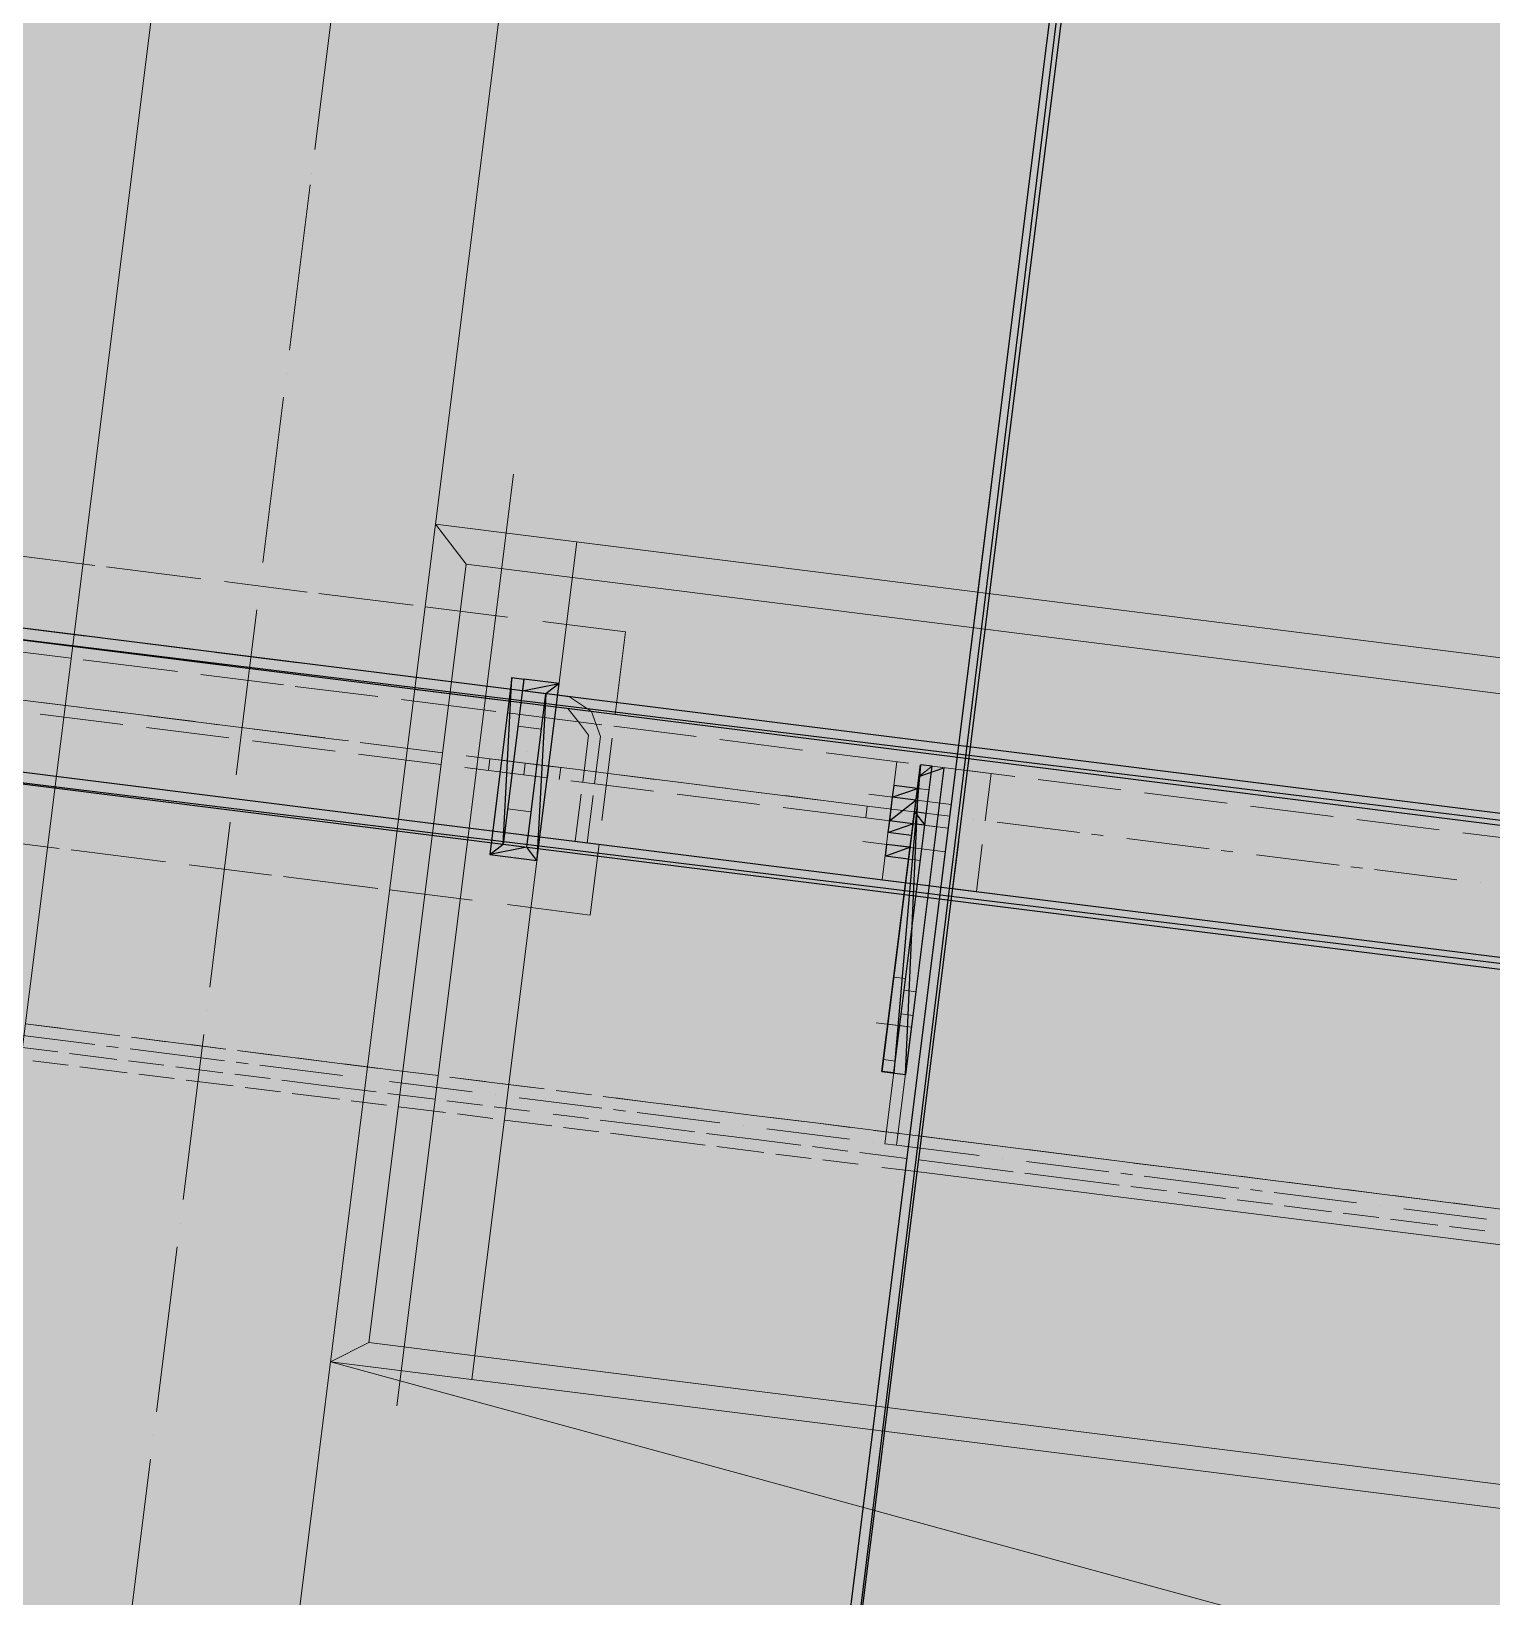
# Model space of a CAD drawing. Header units: metres. Extents: x -4 to 509425, y 7549 to 4732445.
# Drawn here: x 475987.128 to 475988.168, y 4719726.498 to 4719727.612 of the extents above; entities that cross this region are included whole.
import ezdxf

# ---------------------------------------------------------------- set-up
doc = ezdxf.new("R2010")
doc.units = ezdxf.units.M
doc.header["$LTSCALE"] = 0.01
doc.header["$MEASUREMENT"] = 0
doc.layers.get('0').update_dxf_attribs({"lineweight": 0})
doc.layers.add('_SUBESTACIÓN', color=1, linetype='Continuous')
doc.layers.add('SUBESTACION LA VID', color=253, linetype='Continuous')

# ---------------------------------------------------------------- blocks, each defined once
blk = doc.blocks.new('A$Cfff6051d')
at = {"layer": 'SUBESTACION LA VID', "transparency": 33554687}
h = blk.add_hatch(color=256, dxfattribs=at)
h.dxf.hatch_style = 2
edge = h.paths.add_edge_path()
edge.add_spline(control_points=[(475987.6243, 4719725.7932), (475987.6243, 4719725.7932), (475987.6327, 4719725.7921), (475987.6327, 4719725.7921), (475987.6327, 4719725.7921), (475988.1351, 4719729.8674), (475988.1351, 4719729.8674), (475988.1351, 4719729.8674), (475987.6243, 4719725.7932), (475987.6243, 4719725.7932)], knot_values=[0, 0, 0, 0, 1, 1, 1, 2, 2, 2, 3, 3, 3, 3], degree=3, periodic=0)
edge = h.paths.add_edge_path()
edge.add_spline(control_points=[(475987.6327, 4719725.7921), (475987.6327, 4719725.7921), (475988.1351, 4719729.8674), (475988.1351, 4719729.8674), (475988.1351, 4719729.8674), (475988.1435, 4719729.8663), (475988.1435, 4719729.8663), (475988.1435, 4719729.8663), (475987.6327, 4719725.7921), (475987.6327, 4719725.7921)], knot_values=[0, 0, 0, 0, 1, 1, 1, 2, 2, 2, 3, 3, 3, 3], degree=3, periodic=0)
h = blk.add_hatch(color=256, dxfattribs=at)
h.dxf.hatch_style = 2
edge = h.paths.add_edge_path()
edge.add_spline(control_points=[(475990.0127, 4719727.2173), (475990.0127, 4719727.2173), (475990.0054, 4719727.2268), (475990.0054, 4719727.2268), (475990.0054, 4719727.2268), (475987.1351, 4719726.0423), (475987.1351, 4719726.0423), (475987.1351, 4719726.0423), (475990.0127, 4719727.2173), (475990.0127, 4719727.2173)], knot_values=[0, 0, 0, 0, 1, 1, 1, 2, 2, 2, 3, 3, 3, 3], degree=3, periodic=0)
edge = h.paths.add_edge_path()
edge.add_spline(control_points=[(475990.0054, 4719727.2268), (475990.0054, 4719727.2268), (475987.1351, 4719726.0423), (475987.1351, 4719726.0423), (475987.1351, 4719726.0423), (475987.1361, 4719726.0507), (475987.1361, 4719726.0507), (475987.1361, 4719726.0507), (475990.0054, 4719727.2268), (475990.0054, 4719727.2268)], knot_values=[0, 0, 0, 0, 1, 1, 1, 2, 2, 2, 3, 3, 3, 3], degree=3, periodic=0)
h = blk.add_hatch(color=256, dxfattribs=at)
h.dxf.hatch_style = 2
edge = h.paths.add_edge_path()
edge.add_spline(control_points=[(475989.644, 4719726.8625), (475989.644, 4719726.8625), (475989.6451, 4719726.8709), (475989.6451, 4719726.8709), (475989.6451, 4719726.8709), (475986.9391, 4719727.2016), (475986.9391, 4719727.2016), (475986.9391, 4719727.2016), (475989.644, 4719726.8625), (475989.644, 4719726.8625)], knot_values=[0, 0, 0, 0, 1, 1, 1, 2, 2, 2, 3, 3, 3, 3], degree=3, periodic=0)
edge = h.paths.add_edge_path()
edge.add_spline(control_points=[(475989.6451, 4719726.8709), (475989.6451, 4719726.8709), (475986.9391, 4719727.2016), (475986.9391, 4719727.2016), (475986.9391, 4719727.2016), (475986.9402, 4719727.21), (475986.9402, 4719727.21), (475986.9402, 4719727.21), (475989.6451, 4719726.8709), (475989.6451, 4719726.8709)], knot_values=[0, 0, 0, 0, 1, 1, 1, 2, 2, 2, 3, 3, 3, 3], degree=3, periodic=0)
h = blk.add_hatch(color=256, dxfattribs=at)
h.dxf.hatch_style = 2
edge = h.paths.add_edge_path()
edge.add_spline(control_points=[(475990.0253, 4719727.1816), (475990.0253, 4719727.1816), (475990.018, 4719727.1911), (475990.018, 4719727.1911), (475990.018, 4719727.1911), (475987.156, 4719726.0055), (475987.156, 4719726.0055), (475987.156, 4719726.0055), (475990.0253, 4719727.1816), (475990.0253, 4719727.1816)], knot_values=[0, 0, 0, 0, 1, 1, 1, 2, 2, 2, 3, 3, 3, 3], degree=3, periodic=0)
edge = h.paths.add_edge_path()
edge.add_spline(control_points=[(475990.018, 4719727.1911), (475990.018, 4719727.1911), (475987.156, 4719726.0055), (475987.156, 4719726.0055), (475987.156, 4719726.0055), (475987.1498, 4719726.0233), (475987.1498, 4719726.0233), (475987.1498, 4719726.0233), (475990.018, 4719727.1911), (475990.018, 4719727.1911)], knot_values=[0, 0, 0, 0, 1, 1, 1, 2, 2, 2, 3, 3, 3, 3], degree=3, periodic=0)
h = blk.add_hatch(color=256, dxfattribs=at)
h.dxf.hatch_style = 2
edge = h.paths.add_edge_path()
edge.add_spline(control_points=[(475986.9275, 4719727.1092), (475986.9275, 4719727.1092), (475986.9265, 4719727.1008), (475986.9265, 4719727.1008), (475986.9265, 4719727.1008), (475989.6324, 4719726.7701), (475989.6324, 4719726.7701), (475989.6324, 4719726.7701), (475986.9275, 4719727.1092), (475986.9275, 4719727.1092)], knot_values=[0, 0, 0, 0, 1, 1, 1, 2, 2, 2, 3, 3, 3, 3], degree=3, periodic=0)
edge = h.paths.add_edge_path()
edge.add_spline(control_points=[(475986.9265, 4719727.1008), (475986.9265, 4719727.1008), (475989.6324, 4719726.7701), (475989.6324, 4719726.7701), (475989.6324, 4719726.7701), (475989.6314, 4719726.7617), (475989.6314, 4719726.7617), (475989.6314, 4719726.7617), (475986.9265, 4719727.1008), (475986.9265, 4719727.1008)], knot_values=[0, 0, 0, 0, 1, 1, 1, 2, 2, 2, 3, 3, 3, 3], degree=3, periodic=0)
h = blk.add_hatch(color=256, dxfattribs=at)
h.dxf.hatch_style = 2
edge = h.paths.add_edge_path()
edge.add_spline(control_points=[(475987.7339, 4719726.8716), (475987.7339, 4719726.8716), (475987.7423, 4719726.8706), (475987.7423, 4719726.8706), (475987.7423, 4719726.8706), (475987.7613, 4719727.09), (475987.7613, 4719727.09), (475987.7613, 4719727.09), (475987.7339, 4719726.8716), (475987.7339, 4719726.8716)], knot_values=[0, 0, 0, 0, 1, 1, 1, 2, 2, 2, 3, 3, 3, 3], degree=3, periodic=0)
edge = h.paths.add_edge_path()
edge.add_spline(control_points=[(475987.7423, 4719726.8706), (475987.7423, 4719726.8706), (475987.7613, 4719727.09), (475987.7613, 4719727.09), (475987.7613, 4719727.09), (475987.7697, 4719727.089), (475987.7697, 4719727.089), (475987.7697, 4719727.089), (475987.7423, 4719726.8706), (475987.7423, 4719726.8706)], knot_values=[0, 0, 0, 0, 1, 1, 1, 2, 2, 2, 3, 3, 3, 3], degree=3, periodic=0)
h = blk.add_hatch(color=256, dxfattribs=at)
h.dxf.hatch_style = 2
edge = h.paths.add_edge_path()
edge.add_spline(control_points=[(475987.7781, 4719727.0879), (475987.7781, 4719727.0879), (475987.7602, 4719727.0816), (475987.7602, 4719727.0816), (475987.7602, 4719727.0816), (475987.7507, 4719726.8695), (475987.7507, 4719726.8695), (475987.7507, 4719726.8695), (475987.7781, 4719727.0879), (475987.7781, 4719727.0879)], knot_values=[0, 0, 0, 0, 1, 1, 1, 2, 2, 2, 3, 3, 3, 3], degree=3, periodic=0)
edge = h.paths.add_edge_path()
edge.add_spline(control_points=[(475987.7602, 4719727.0816), (475987.7602, 4719727.0816), (475987.7507, 4719726.8695), (475987.7507, 4719726.8695), (475987.7507, 4719726.8695), (475987.7339, 4719726.8716), (475987.7339, 4719726.8716), (475987.7339, 4719726.8716), (475987.7602, 4719727.0816), (475987.7602, 4719727.0816)], knot_values=[0, 0, 0, 0, 1, 1, 1, 2, 2, 2, 3, 3, 3, 3], degree=3, periodic=0)
at = {"layer": 'SUBESTACION LA VID', "lineweight": 15}
for p, q in [((475986.9321, 4719725.3766), (475987.5546, 4719730.3412)), ((475987.558, 4719728.3953), (475987.4159, 4719727.2613)), ((475987.3883, 4719726.6334), (475987.4715, 4719727.297)), ((475987.3411, 4719726.6649), (475987.4159, 4719727.2613)), ((475996.6478, 4719726.1039), (475987.4159, 4719727.2613)), ((475987.4159, 4719727.2613), (475987.4379, 4719727.2329)), ((475987.4419, 4719726.6522), (475987.5167, 4719727.2487)), ((475987.4379, 4719727.2329), (475987.3684, 4719726.6785)), ((475987.3684, 4719726.6785), (475987.3411, 4719726.6649)), ((475996.5731, 4719725.5075), (475987.3411, 4719726.6649))]:
    blk.add_line(p, q, dxfattribs=at)
at = {"layer": 'SUBESTACION LA VID', "lineweight": 0}
for p, q in [((475987.3299, 4719727.5281), (475987.3457, 4719727.6541)), ((475987.8476, 4719727.5741), (475987.8549, 4719727.6329)), ((475987.8381, 4719727.4985), (475987.8455, 4719727.5573)), ((475987.3278, 4719727.5113), (475987.3278, 4719727.5113)), ((475987.312, 4719727.3853), (475987.3267, 4719727.5029)), ((475987.8286, 4719727.4229), (475987.836, 4719727.4817)), ((475987.8191, 4719727.3473), (475987.8265, 4719727.4061)), ((475987.3099, 4719727.3685), (475987.3099, 4719727.3685)), ((475987.293, 4719727.234), (475987.3077, 4719727.3517)), ((475987.8097, 4719727.2717), (475987.817, 4719727.3305)), ((475987.8002, 4719727.1961), (475987.8076, 4719727.2549)), ((475987.1733, 4719727.232), (475987.1061, 4719727.2404)), ((475987.2489, 4719727.2225), (475987.1817, 4719727.2309)), ((475987.3245, 4719727.213), (475987.2657, 4719727.2204)), ((475987.2909, 4719727.2172), (475987.2909, 4719727.2172)), ((475987.4001, 4719727.2036), (475987.3329, 4719727.212)), ((475987.274, 4719727.0828), (475987.2888, 4719727.2004)), ((475987.4673, 4719727.1951), (475987.4085, 4719727.2025)), ((475987.167, 4719727.1816), (475987.0998, 4719727.19)), ((475987.0893, 4719727.1743), (475987.1565, 4719727.1658)), ((475987.0987, 4719727.1816), (475987.1659, 4719727.1732)), ((475987.1743, 4719727.1721), (475987.2415, 4719727.1637)), ((475987.2426, 4719727.1721), (475987.1754, 4719727.1805)), ((475987.7907, 4719727.1205), (475987.7981, 4719727.1793)), ((475987.1649, 4719727.1648), (475987.2321, 4719727.1564)), ((475987.2583, 4719727.1616), (475987.3171, 4719727.1542)), ((475987.3182, 4719727.1626), (475987.2594, 4719727.17)), ((475987.3938, 4719727.1532), (475987.3266, 4719727.1616)), ((475987.2489, 4719727.1543), (475987.3077, 4719727.1469)), ((475987.3255, 4719727.1532), (475987.3927, 4719727.1448)), ((475987.461, 4719727.1447), (475987.4022, 4719727.1521)), ((475987.0935, 4719727.1396), (475987.1523, 4719727.1322)), ((475987.3161, 4719727.1458), (475987.3749, 4719727.1385)), ((475987.4011, 4719727.1437), (475987.4599, 4719727.1363)), ((475987.1943, 4719727.127), (475987.1355, 4719727.1343)), ((475987.1691, 4719727.1301), (475987.1607, 4719727.1312)), ((475987.1775, 4719727.1291), (475987.2447, 4719727.1207)), ((475987.3917, 4719727.1364), (475987.4589, 4719727.1279)), ((475987.4673, 4719727.1269), (475987.5345, 4719727.1184)), ((475987.4851, 4719727.1332), (475987.5103, 4719727.13)), ((475987.1932, 4719727.1186), (475987.1344, 4719727.1259)), ((475987.2688, 4719727.1091), (475987.21, 4719727.1165)), ((475987.2699, 4719727.1175), (475987.2111, 4719727.1249)), ((475987.2615, 4719727.1185), (475987.2531, 4719727.1196)), ((475987.2699, 4719727.1175), (475987.3371, 4719727.1091)), ((475987.4914, 4719727.1153), (475987.4746, 4719727.1174)), ((475987.5429, 4719727.1174), (475987.6017, 4719727.11)), ((475987.3444, 4719727.0996), (475987.2856, 4719727.107)), ((475987.3455, 4719727.108), (475987.2867, 4719727.1154)), ((475987.3539, 4719727.107), (475987.3455, 4719727.108)), ((475987.3623, 4719727.1059), (475987.4211, 4719727.0985)), ((475987.4211, 4719727.0985), (475987.3623, 4719727.1059)), ((475987.525, 4719727.1111), (475987.5208, 4719727.0775)), ((475987.5345, 4719727.0502), (475987.5418, 4719727.109)), ((475987.6185, 4719727.1079), (475987.6773, 4719727.1005)), ((475987.42, 4719727.0901), (475987.3612, 4719727.0975)), ((475987.4379, 4719727.0964), (475987.4379, 4719727.0964)), ((475987.4967, 4719727.0891), (475987.4379, 4719727.0964)), ((475987.4536, 4719727.0859), (475987.4547, 4719727.0943)), ((475987.4547, 4719727.0943), (475987.5135, 4719727.087)), ((475987.4631, 4719727.0933), (475987.4547, 4719727.0943)), ((475987.4809, 4719727.0996), (475987.4809, 4719727.0996)), ((475987.6941, 4719727.0984), (475987.7529, 4719727.0911)), ((475987.7812, 4719727.0449), (475987.7886, 4719727.1037)), ((475987.4956, 4719727.0807), (475987.4368, 4719727.088)), ((475987.4788, 4719727.0828), (475987.4799, 4719727.0912)), ((475987.4883, 4719727.0901), (475987.4799, 4719727.0912)), ((475987.4799, 4719727.0912), (475987.4799, 4719727.0912)), ((475987.4799, 4719727.0912), (475987.4799, 4719727.0912)), ((475987.4967, 4719727.0891), (475987.4883, 4719727.0901)), ((475987.5723, 4719727.0796), (475987.5135, 4719727.087)), ((475987.5303, 4719727.0848), (475987.5303, 4719727.0848)), ((475987.5471, 4719727.0827), (475987.6059, 4719727.0754)), ((475987.7445, 4719727.0921), (475987.7424, 4719727.0753)), ((475987.7613, 4719727.09), (475987.7592, 4719727.0732)), ((475987.7697, 4719727.089), (475987.7602, 4719727.0816)), ((475987.7697, 4719727.089), (475987.8285, 4719727.0816)), ((475987.8117, 4719727.0837), (475987.8075, 4719727.0501)), ((475987.5712, 4719727.0712), (475987.5124, 4719727.0786)), ((475987.6479, 4719727.0701), (475987.5891, 4719727.0775)), ((475987.6227, 4719727.0733), (475987.6143, 4719727.0743)), ((475987.6311, 4719727.0722), (475987.6899, 4719727.0648)), ((475987.7592, 4719727.0732), (475987.7676, 4719727.0722)), ((475987.8453, 4719727.0795), (475987.9041, 4719727.0721)), ((475987.2719, 4719727.066), (475987.2719, 4719727.066)), ((475987.6468, 4719727.0617), (475987.588, 4719727.0691)), ((475987.7235, 4719727.0606), (475987.6647, 4719727.068)), ((475987.7067, 4719727.0627), (475987.7067, 4719727.0627)), ((475987.7235, 4719727.0606), (475987.7823, 4719727.0533)), ((475987.7833, 4719727.0617), (475987.7245, 4719727.069)), ((475987.7413, 4719727.0669), (475987.7371, 4719727.0333)), ((475987.7581, 4719727.0648), (475987.7539, 4719727.0312)), ((475987.9209, 4719727.07), (475987.9797, 4719727.0626)), ((475987.9965, 4719727.0605), (475988.0553, 4719727.0532)), ((475987.2551, 4719726.9316), (475987.2698, 4719727.0492)), ((475987.4841, 4719727.0565), (475987.4673, 4719727.0586)), ((475987.7224, 4719727.0522), (475987.6636, 4719727.0596)), ((475987.7476, 4719727.0491), (475987.7728, 4719727.0459)), ((475987.7644, 4719727.047), (475987.7655, 4719727.0554)), ((475987.7991, 4719727.0511), (475987.7991, 4719727.0511)), ((475987.8159, 4719727.049), (475987.8747, 4719727.0417)), ((475988.0721, 4719727.051), (475988.1309, 4719727.0437)), ((475987.0808, 4719727.0388), (475987.148, 4719727.0304)), ((475987.8915, 4719727.0396), (475987.8831, 4719727.0406)), ((475988.1477, 4719727.0416), (475988.2065, 4719727.0342)), ((475987.1564, 4719727.0293), (475987.2236, 4719727.0209)), ((475987.526, 4719726.983), (475987.5324, 4719727.0334)), ((475987.7791, 4719727.0281), (475987.7203, 4719727.0354)), ((475987.7371, 4719727.0333), (475987.734, 4719727.0081)), ((475987.7539, 4719727.0312), (475987.7508, 4719727.006)), ((475987.7717, 4719726.9692), (475987.7791, 4719727.0281)), ((475987.9083, 4719727.0375), (475987.9671, 4719727.0301)), ((475987.9839, 4719727.028), (475987.9755, 4719727.029)), ((475987.2404, 4719727.0188), (475987.2992, 4719727.0114)), ((475987.7613, 4719727.0218), (475987.7529, 4719727.0228)), ((475988.0007, 4719727.0259), (475988.0595, 4719727.0185)), ((475988.0763, 4719727.0164), (475988.0679, 4719727.0174)), ((475988.0847, 4719727.0153), (475988.1435, 4719727.008)), ((475987.3076, 4719727.0104), (475987.3748, 4719727.0019)), ((475988.1603, 4719727.0059), (475988.1603, 4719727.0059)), ((475987.3832, 4719727.0009), (475987.442, 4719726.9935)), ((475987.4672, 4719726.9904), (475987.526, 4719726.983)), ((475987.7623, 4719726.8936), (475987.7696, 4719726.9524)), ((475987.7507, 4719726.9378), (475987.7423, 4719726.9388)), ((475987.7497, 4719726.9294), (475987.736, 4719726.8201)), ((475987.7581, 4719726.9283), (475987.7497, 4719726.9294)), ((475987.1238, 4719726.9054), (475987.149, 4719726.9023)), ((475987.1238, 4719726.9054), (475987.1574, 4719726.9012)), ((475987.253, 4719726.9148), (475987.253, 4719726.9148)), ((475987.7549, 4719726.9031), (475987.7297, 4719726.9063)), ((475987.7297, 4719726.9063), (475987.7549, 4719726.9031)), ((475987.7549, 4719726.9031), (475987.7381, 4719726.9052)), ((475987.7549, 4719726.9031), (475987.7465, 4719726.9042)), ((475987.7476, 4719726.9126), (475987.756, 4719726.9115)), ((475987.1144, 4719726.8981), (475987.1732, 4719726.8907)), ((475987.1574, 4719726.9012), (475987.191, 4719726.897)), ((475987.1574, 4719726.9012), (475987.191, 4719726.897)), ((475987.1994, 4719726.896), (475987.2246, 4719726.8928)), ((475987.1994, 4719726.896), (475987.233, 4719726.8917)), ((475987.2361, 4719726.7804), (475987.2509, 4719726.898)), ((475987.1217, 4719726.8886), (475987.1469, 4719726.8855)), ((475987.1553, 4719726.8844), (475987.1889, 4719726.8802)), ((475987.19, 4719726.8886), (475987.1816, 4719726.8897)), ((475987.1984, 4719726.8876), (475987.2656, 4719726.8791)), ((475987.233, 4719726.8917), (475987.2666, 4719726.8875)), ((475987.2414, 4719726.8907), (475987.2666, 4719726.8875)), ((475987.275, 4719726.8865), (475987.3002, 4719726.8833)), ((475987.275, 4719726.8865), (475987.3086, 4719726.8823)), ((475987.3086, 4719726.8823), (475987.3422, 4719726.878)), ((475987.7528, 4719726.818), (475987.7612, 4719726.8852)), ((475987.1291, 4719726.8792), (475987.1543, 4719726.876)), ((475987.1627, 4719726.875), (475987.1963, 4719726.8707)), ((475987.1973, 4719726.8791), (475987.2225, 4719726.876)), ((475987.2309, 4719726.8749), (475987.2645, 4719726.8707)), ((475987.2824, 4719726.877), (475987.274, 4719726.8781)), ((475987.2908, 4719726.876), (475987.3496, 4719726.8686)), ((475987.317, 4719726.8812), (475987.3422, 4719726.878)), ((475987.3422, 4719726.878), (475987.3758, 4719726.8738)), ((475987.3506, 4719726.877), (475987.3842, 4719726.8728)), ((475987.3842, 4719726.8728), (475987.4178, 4719726.8686)), ((475987.3842, 4719726.8728), (475987.4178, 4719726.8686)), ((475987.7434, 4719726.879), (475987.735, 4719726.88)), ((475987.7423, 4719726.8706), (475987.7413, 4719726.8621)), ((475987.2047, 4719726.8697), (475987.2299, 4719726.8665)), ((475987.2383, 4719726.8655), (475987.2719, 4719726.8613)), ((475987.2729, 4719726.8697), (475987.2981, 4719726.8665)), ((475987.2803, 4719726.8602), (475987.3055, 4719726.8571)), ((475987.3065, 4719726.8655), (475987.3401, 4719726.8612)), ((475987.3401, 4719726.8612), (475987.3737, 4719726.857)), ((475987.3664, 4719726.8665), (475987.3664, 4719726.8665)), ((475987.3832, 4719726.8644), (475987.442, 4719726.857)), ((475987.4262, 4719726.8675), (475987.4514, 4719726.8644)), ((475987.4262, 4719726.8675), (475987.4598, 4719726.8633)), ((475987.4598, 4719726.8633), (475987.485, 4719726.8601)), ((475987.4598, 4719726.8633), (475987.4934, 4719726.8591)), ((475987.3139, 4719726.856), (475987.3475, 4719726.8518)), ((475987.3559, 4719726.8507), (475987.3811, 4719726.8476)), ((475987.3821, 4719726.856), (475987.4157, 4719726.8518)), ((475987.4241, 4719726.8507), (475987.4493, 4719726.8476)), ((475987.4588, 4719726.8549), (475987.4588, 4719726.8549)), ((475987.4756, 4719726.8528), (475987.5344, 4719726.8454)), ((475987.5018, 4719726.858), (475987.527, 4719726.8549)), ((475987.5018, 4719726.858), (475987.527, 4719726.8549)), ((475987.5354, 4719726.8538), (475987.569, 4719726.8496)), ((475987.5438, 4719726.8528), (475987.569, 4719726.8496)), ((475987.569, 4719726.8496), (475987.6026, 4719726.8454)), ((475987.5774, 4719726.8486), (475987.611, 4719726.8443)), ((475987.3895, 4719726.8465), (475987.4231, 4719726.8423)), ((475987.4315, 4719726.8413), (475987.4567, 4719726.8381)), ((475987.4577, 4719726.8465), (475987.4829, 4719726.8433)), ((475987.4651, 4719726.837), (475987.4987, 4719726.8328)), ((475987.4997, 4719726.8412), (475987.5249, 4719726.8381)), ((475987.5333, 4719726.837), (475987.5669, 4719726.8328)), ((475987.5512, 4719726.8433), (475987.5428, 4719726.8444)), ((475987.5596, 4719726.8423), (475987.6184, 4719726.8349)), ((475987.611, 4719726.8443), (475987.6446, 4719726.8401)), ((475987.611, 4719726.8443), (475987.6446, 4719726.8401)), ((475987.6446, 4719726.8401), (475987.6782, 4719726.8359)), ((475987.653, 4719726.8391), (475987.6866, 4719726.8349)), ((475987.5071, 4719726.8318), (475987.5323, 4719726.8286)), ((475987.5407, 4719726.8276), (475987.5743, 4719726.8234)), ((475987.5669, 4719726.8328), (475987.6005, 4719726.8286)), ((475987.6089, 4719726.8275), (475987.6425, 4719726.8233)), ((475987.6352, 4719726.8328), (475987.6352, 4719726.8328)), ((475987.652, 4719726.8307), (475987.7108, 4719726.8233)), ((475987.6866, 4719726.8349), (475987.7118, 4719726.8317)), ((475987.6866, 4719726.8349), (475987.7202, 4719726.8307)), ((475987.7202, 4719726.8307), (475987.7538, 4719726.8264)), ((475987.7286, 4719726.8296), (475987.7538, 4719726.8264)), ((475987.7454, 4719726.8275), (475987.737, 4719726.8285)), ((475987.7538, 4719726.8264), (475989.6691, 4719726.5863)), ((475987.5743, 4719726.8234), (475987.6079, 4719726.8191)), ((475987.6163, 4719726.8181), (475987.6499, 4719726.8139)), ((475987.6425, 4719726.8233), (475987.6761, 4719726.8191)), ((475987.6845, 4719726.8181), (475987.7097, 4719726.8149)), ((475987.7276, 4719726.8212), (475987.7276, 4719726.8212)), ((475987.7444, 4719726.8191), (475987.8032, 4719726.8117)), ((475987.7622, 4719726.8254), (475987.7958, 4719726.8212)), ((475987.7958, 4719726.8212), (475987.8294, 4719726.817)), ((475987.8378, 4719726.8159), (475987.8714, 4719726.8117)), ((475987.6583, 4719726.8128), (475987.6835, 4719726.8097)), ((475987.6919, 4719726.8086), (475987.7171, 4719726.8055)), ((475987.7181, 4719726.8139), (475987.7517, 4719726.8096)), ((475987.7433, 4719726.7424), (475987.7517, 4719726.8096)), ((475987.7601, 4719726.8086), (475987.7937, 4719726.8044)), ((475987.7937, 4719726.8044), (475987.8273, 4719726.8002)), ((475987.82, 4719726.8096), (475987.82, 4719726.8096)), ((475987.8368, 4719726.8075), (475987.8956, 4719726.8001)), ((475987.8714, 4719726.8117), (475987.905, 4719726.8075)), ((475987.9134, 4719726.8064), (475987.9387, 4719726.8033)), ((475987.7339, 4719726.8033), (475987.7507, 4719726.8012)), ((475987.7507, 4719726.8012), (475989.666, 4719726.5611)), ((475987.8357, 4719726.7991), (475987.8693, 4719726.7949)), ((475987.8693, 4719726.7949), (475987.9029, 4719726.7907)), ((475987.9124, 4719726.798), (475987.904, 4719726.7991)), ((475987.9208, 4719726.797), (475987.988, 4719726.7886)), ((475987.9471, 4719726.8022), (475987.9807, 4719726.798)), ((475987.9891, 4719726.797), (475988.0143, 4719726.7938)), ((475988.0227, 4719726.7927), (475988.0563, 4719726.7885)), ((475987.9113, 4719726.7896), (475987.9365, 4719726.7865)), ((475987.9449, 4719726.7854), (475987.9785, 4719726.7812)), ((475988.0048, 4719726.7864), (475987.9964, 4719726.7875)), ((475988.0132, 4719726.7854), (475988.072, 4719726.778)), ((475988.0647, 4719726.7875), (475988.0899, 4719726.7843)), ((475988.0983, 4719726.7833), (475988.1319, 4719726.7791)), ((475987.9869, 4719726.7802), (475988.0121, 4719726.777)), ((475988.0205, 4719726.7759), (475988.0541, 4719726.7717)), ((475988.0625, 4719726.7707), (475988.0878, 4719726.7675)), ((475988.0888, 4719726.7759), (475988.0888, 4719726.7759)), ((475988.1056, 4719726.7738), (475988.1644, 4719726.7664)), ((475988.1403, 4719726.778), (475988.1655, 4719726.7748)), ((475987.234, 4719726.7636), (475987.234, 4719726.7636)), ((475988.0962, 4719726.7665), (475988.1298, 4719726.7622)), ((475988.1382, 4719726.7612), (475988.1634, 4719726.758)), ((475987.2172, 4719726.6292), (475987.2319, 4719726.7468)), ((475987.7338, 4719726.6668), (475987.7412, 4719726.7256)), ((475987.7254, 4719726.5996), (475987.7328, 4719726.6584)), ((475987.2151, 4719726.6124), (475987.2151, 4719726.6124)), ((475987.1982, 4719726.478), (475987.213, 4719726.5956)), ((475987.7149, 4719726.5156), (475987.7233, 4719726.5828)), ((475987.7054, 4719726.44), (475987.7138, 4719726.5072))]:
    blk.add_line(p, q, dxfattribs=at)
at = {"layer": 'SUBESTACION LA VID', "lineweight": 15}
for points in [[(475987.4379, 4719727.2329), (475996.6615, 4719726.0766), (475996.8089, 4719727.2526), (475987.5854, 4719728.409)], [(475987.4159, 4719727.2613), (475987.3411, 4719726.6649), (475987.1758, 4719725.346)], [(475996.4224, 4719724.1697), (475996.592, 4719725.5222), (475987.3684, 4719726.6785)], [(475996.4224, 4719724.1697), (475996.4077, 4719724.1886), (475987.3411, 4719726.6649)]]:
    blk.add_lwpolyline(points, dxfattribs=at)
at = {"layer": 'SUBESTACION LA VID', "lineweight": 0}
for points in [[(475987.5439, 4719727.1258), (475987.5513, 4719727.1846), (475987.4925, 4719727.192)], [(475987.5292, 4719727.0764), (475987.5334, 4719727.11), (475987.5271, 4719727.1279), (475987.5114, 4719727.1384), (475987.4862, 4719727.1416)], [(475987.525, 4719727.1111), (475987.5177, 4719727.1206), (475987.5103, 4719727.13)], [(475987.4704, 4719727.0838), (475987.4715, 4719727.0922), (475987.4631, 4719727.0933)], [(475987.5051, 4719727.088), (475987.4967, 4719727.0891), (475987.4956, 4719727.0807)], [(475987.504, 4719727.0796), (475987.5051, 4719727.088), (475987.504, 4719727.0796)], [(475987.7907, 4719727.0522), (475987.7949, 4719727.0858), (475987.8117, 4719727.0837)], [(475987.5198, 4719727.0691), (475987.5155, 4719727.0355), (475987.524, 4719727.0344), (475987.5282, 4719727.068)], [(475987.7224, 4719727.0522), (475987.7235, 4719727.0606), (475987.7823, 4719727.0533), (475987.7812, 4719727.0449), (475987.7224, 4719727.0522)], [(475987.8054, 4719727.0333), (475987.8012, 4719726.9997), (475987.7844, 4719727.0018), (475987.7886, 4719727.0354)], [(475987.7581, 4719726.9283), (475987.7444, 4719726.8191), (475987.736, 4719726.8201)]]:
    blk.add_lwpolyline(points, dxfattribs=at)
at = {"layer": 'SUBESTACION LA VID'}
for points in [[(475987.6243, 4719725.7932), (475987.6243, 4719725.7932), (475987.6327, 4719725.7921), (475987.6327, 4719725.7921), (475987.6327, 4719725.7921), (475988.1351, 4719729.8674), (475988.1351, 4719729.8674), (475988.1351, 4719729.8674), (475987.6243, 4719725.7932), (475987.6243, 4719725.7932)], [(475987.6327, 4719725.7921), (475987.6327, 4719725.7921), (475988.1351, 4719729.8674), (475988.1351, 4719729.8674), (475988.1351, 4719729.8674), (475988.1435, 4719729.8663), (475988.1435, 4719729.8663), (475988.1435, 4719729.8663), (475987.6327, 4719725.7921), (475987.6327, 4719725.7921)], [(475990.0127, 4719727.2173), (475990.0127, 4719727.2173), (475990.0054, 4719727.2268), (475990.0054, 4719727.2268), (475990.0054, 4719727.2268), (475987.1351, 4719726.0423), (475987.1351, 4719726.0423), (475987.1351, 4719726.0423), (475990.0127, 4719727.2173), (475990.0127, 4719727.2173)], [(475990.0054, 4719727.2268), (475990.0054, 4719727.2268), (475987.1351, 4719726.0423), (475987.1351, 4719726.0423), (475987.1351, 4719726.0423), (475987.1361, 4719726.0507), (475987.1361, 4719726.0507), (475987.1361, 4719726.0507), (475990.0054, 4719727.2268), (475990.0054, 4719727.2268)], [(475989.6451, 4719726.8709), (475989.6451, 4719726.8709), (475986.9391, 4719727.2016), (475986.9391, 4719727.2016), (475986.9391, 4719727.2016), (475986.9402, 4719727.21), (475986.9402, 4719727.21), (475986.9402, 4719727.21), (475989.6451, 4719726.8709), (475989.6451, 4719726.8709)], [(475989.644, 4719726.8625), (475989.644, 4719726.8625), (475989.6451, 4719726.8709), (475989.6451, 4719726.8709), (475989.6451, 4719726.8709), (475986.9391, 4719727.2016), (475986.9391, 4719727.2016), (475986.9391, 4719727.2016), (475989.644, 4719726.8625), (475989.644, 4719726.8625)], [(475990.018, 4719727.1911), (475990.018, 4719727.1911), (475987.156, 4719726.0055), (475987.156, 4719726.0055), (475987.156, 4719726.0055), (475987.1498, 4719726.0233), (475987.1498, 4719726.0233), (475987.1498, 4719726.0233), (475990.018, 4719727.1911), (475990.018, 4719727.1911)], [(475990.0253, 4719727.1816), (475990.0253, 4719727.1816), (475990.018, 4719727.1911), (475990.018, 4719727.1911), (475990.018, 4719727.1911), (475987.156, 4719726.0055), (475987.156, 4719726.0055), (475987.156, 4719726.0055), (475990.0253, 4719727.1816), (475990.0253, 4719727.1816)], [(475987.4704, 4719727.1521), (475987.4704, 4719727.1521), (475987.4641, 4719727.0334), (475987.4641, 4719727.0334), (475987.4641, 4719727.0334), (475987.4546, 4719727.0261), (475987.4546, 4719727.0261), (475987.4546, 4719727.0261), (475987.4704, 4719727.1521), (475987.4704, 4719727.1521)], [(475987.4788, 4719727.151), (475987.4788, 4719727.151), (475987.4704, 4719727.1521), (475987.4704, 4719727.1521), (475987.4704, 4719727.1521), (475987.4641, 4719727.0334), (475987.4641, 4719727.0334), (475987.4641, 4719727.0334), (475987.4788, 4719727.151), (475987.4788, 4719727.151)], [(475987.504, 4719727.1479), (475987.504, 4719727.1479), (475987.4778, 4719727.1426), (475987.4778, 4719727.1426), (475987.4778, 4719727.1426), (475987.4788, 4719727.151), (475987.4788, 4719727.151), (475987.4788, 4719727.151), (475987.504, 4719727.1479), (475987.504, 4719727.1479)], [(475987.4946, 4719727.1405), (475987.4946, 4719727.1405), (475987.504, 4719727.1479), (475987.504, 4719727.1479), (475987.504, 4719727.1479), (475987.4778, 4719727.1426), (475987.4778, 4719727.1426), (475987.4778, 4719727.1426), (475987.4946, 4719727.1405), (475987.4946, 4719727.1405)], [(475987.4809, 4719727.0313), (475987.4809, 4719727.0313), (475987.4882, 4719727.0219), (475987.4882, 4719727.0219), (475987.4882, 4719727.0219), (475987.4946, 4719727.1405), (475987.4946, 4719727.1405), (475987.4946, 4719727.1405), (475987.4809, 4719727.0313), (475987.4809, 4719727.0313)], [(475987.4882, 4719727.0219), (475987.4882, 4719727.0219), (475987.4946, 4719727.1405), (475987.4946, 4719727.1405), (475987.4946, 4719727.1405), (475987.504, 4719727.1479), (475987.504, 4719727.1479), (475987.504, 4719727.1479), (475987.4882, 4719727.0219), (475987.4882, 4719727.0219)], [(475986.9275, 4719727.1092), (475986.9275, 4719727.1092), (475986.9265, 4719727.1008), (475986.9265, 4719727.1008), (475986.9265, 4719727.1008), (475989.6324, 4719726.7701), (475989.6324, 4719726.7701), (475989.6324, 4719726.7701), (475986.9275, 4719727.1092), (475986.9275, 4719727.1092)], [(475986.9265, 4719727.1008), (475986.9265, 4719727.1008), (475989.6324, 4719726.7701), (475989.6324, 4719726.7701), (475989.6324, 4719726.7701), (475989.6314, 4719726.7617), (475989.6314, 4719726.7617), (475989.6314, 4719726.7617), (475986.9265, 4719727.1008), (475986.9265, 4719727.1008)], [(475987.7339, 4719726.8716), (475987.7339, 4719726.8716), (475987.7423, 4719726.8706), (475987.7423, 4719726.8706), (475987.7423, 4719726.8706), (475987.7613, 4719727.09), (475987.7613, 4719727.09), (475987.7613, 4719727.09), (475987.7339, 4719726.8716), (475987.7339, 4719726.8716)], [(475987.7423, 4719726.8706), (475987.7423, 4719726.8706), (475987.7613, 4719727.09), (475987.7613, 4719727.09), (475987.7613, 4719727.09), (475987.7697, 4719727.089), (475987.7697, 4719727.089), (475987.7697, 4719727.089), (475987.7423, 4719726.8706), (475987.7423, 4719726.8706)], [(475987.7781, 4719727.0879), (475987.7781, 4719727.0879), (475987.7602, 4719727.0816), (475987.7602, 4719727.0816), (475987.7602, 4719727.0816), (475987.7507, 4719726.8695), (475987.7507, 4719726.8695), (475987.7507, 4719726.8695), (475987.7781, 4719727.0879), (475987.7781, 4719727.0879)], [(475987.7602, 4719727.0816), (475987.7602, 4719727.0816), (475987.7507, 4719726.8695), (475987.7507, 4719726.8695), (475987.7507, 4719726.8695), (475987.7339, 4719726.8716), (475987.7339, 4719726.8716), (475987.7339, 4719726.8716), (475987.7602, 4719727.0816), (475987.7602, 4719727.0816)], [(475987.7592, 4719727.0732), (475987.7592, 4719727.0732), (475987.7413, 4719727.0669), (475987.7413, 4719727.0669), (475987.7413, 4719727.0669), (475987.7424, 4719727.0753), (475987.7424, 4719727.0753), (475987.7424, 4719727.0753), (475987.7592, 4719727.0732), (475987.7592, 4719727.0732)], [(475987.7581, 4719727.0648), (475987.7581, 4719727.0648), (475987.7592, 4719727.0732), (475987.7592, 4719727.0732), (475987.7592, 4719727.0732), (475987.7413, 4719727.0669), (475987.7413, 4719727.0669), (475987.7413, 4719727.0669), (475987.7581, 4719727.0648), (475987.7581, 4719727.0648)], [(475987.7581, 4719727.0648), (475987.7581, 4719727.0648), (475987.7392, 4719727.0501), (475987.7392, 4719727.0501), (475987.7392, 4719727.0501), (475987.7413, 4719727.0669), (475987.7413, 4719727.0669), (475987.7413, 4719727.0669), (475987.7581, 4719727.0648), (475987.7581, 4719727.0648)], [(475987.756, 4719727.048), (475987.756, 4719727.048), (475987.7581, 4719727.0648), (475987.7581, 4719727.0648), (475987.7581, 4719727.0648), (475987.7392, 4719727.0501), (475987.7392, 4719727.0501), (475987.7392, 4719727.0501), (475987.756, 4719727.048), (475987.756, 4719727.048)], [(475987.756, 4719727.048), (475987.756, 4719727.048), (475987.7382, 4719727.0417), (475987.7382, 4719727.0417), (475987.7382, 4719727.0417), (475987.7392, 4719727.0501), (475987.7392, 4719727.0501), (475987.7392, 4719727.0501), (475987.756, 4719727.048), (475987.756, 4719727.048)], [(475987.756, 4719727.048), (475987.756, 4719727.048), (475987.7644, 4719727.047), (475987.7644, 4719727.047), (475987.7644, 4719727.047), (475987.7571, 4719727.0564), (475987.7571, 4719727.0564), (475987.7571, 4719727.0564), (475987.756, 4719727.048), (475987.756, 4719727.048)], [(475987.7644, 4719727.047), (475987.7644, 4719727.047), (475987.7571, 4719727.0564), (475987.7571, 4719727.0564), (475987.7571, 4719727.0564), (475987.7655, 4719727.0554), (475987.7655, 4719727.0554), (475987.7655, 4719727.0554), (475987.7644, 4719727.047), (475987.7644, 4719727.047)], [(475987.755, 4719727.0396), (475987.755, 4719727.0396), (475987.756, 4719727.048), (475987.756, 4719727.048), (475987.756, 4719727.048), (475987.7382, 4719727.0417), (475987.7382, 4719727.0417), (475987.7382, 4719727.0417), (475987.755, 4719727.0396), (475987.755, 4719727.0396)], [(475987.4641, 4719727.0334), (475987.4641, 4719727.0334), (475987.4546, 4719727.0261), (475987.4546, 4719727.0261), (475987.4546, 4719727.0261), (475987.4809, 4719727.0313), (475987.4809, 4719727.0313), (475987.4809, 4719727.0313), (475987.4641, 4719727.0334), (475987.4641, 4719727.0334)], [(475987.4546, 4719727.0261), (475987.4546, 4719727.0261), (475987.4809, 4719727.0313), (475987.4809, 4719727.0313), (475987.4809, 4719727.0313), (475987.4882, 4719727.0219), (475987.4882, 4719727.0219), (475987.4882, 4719727.0219), (475987.4546, 4719727.0261), (475987.4546, 4719727.0261)], [(475987.7539, 4719727.0312), (475987.7539, 4719727.0312), (475987.7361, 4719727.0249), (475987.7361, 4719727.0249), (475987.7361, 4719727.0249), (475987.7371, 4719727.0333), (475987.7371, 4719727.0333), (475987.7371, 4719727.0333), (475987.7539, 4719727.0312), (475987.7539, 4719727.0312)], [(475987.7529, 4719727.0228), (475987.7529, 4719727.0228), (475987.7539, 4719727.0312), (475987.7539, 4719727.0312), (475987.7539, 4719727.0312), (475987.7361, 4719727.0249), (475987.7361, 4719727.0249), (475987.7361, 4719727.0249), (475987.7529, 4719727.0228), (475987.7529, 4719727.0228)]]:
    blk.add_open_spline(points, degree=3, knots=[0, 0, 0, 0, 1, 1, 1, 2, 2, 2, 3, 3, 3, 3], dxfattribs=at)
at = {"layer": 'SUBESTACION LA VID', "lineweight": 0}
for points in [[(475987.6243, 4719725.7932), (475987.6243, 4719725.7932), (475987.6327, 4719725.7921), (475987.6327, 4719725.7921), (475987.6327, 4719725.7921), (475988.1351, 4719729.8674), (475988.1351, 4719729.8674), (475988.1351, 4719729.8674), (475987.6243, 4719725.7932), (475987.6243, 4719725.7932)], [(475987.6327, 4719725.7921), (475987.6327, 4719725.7921), (475988.1351, 4719729.8674), (475988.1351, 4719729.8674), (475988.1351, 4719729.8674), (475988.1435, 4719729.8663), (475988.1435, 4719729.8663), (475988.1435, 4719729.8663), (475987.6327, 4719725.7921), (475987.6327, 4719725.7921)], [(475990.0127, 4719727.2173), (475990.0127, 4719727.2173), (475990.0054, 4719727.2268), (475990.0054, 4719727.2268), (475990.0054, 4719727.2268), (475987.1351, 4719726.0423), (475987.1351, 4719726.0423), (475987.1351, 4719726.0423), (475990.0127, 4719727.2173), (475990.0127, 4719727.2173)], [(475990.0054, 4719727.2268), (475990.0054, 4719727.2268), (475987.1351, 4719726.0423), (475987.1351, 4719726.0423), (475987.1351, 4719726.0423), (475987.1361, 4719726.0507), (475987.1361, 4719726.0507), (475987.1361, 4719726.0507), (475990.0054, 4719727.2268), (475990.0054, 4719727.2268)], [(475989.6451, 4719726.8709), (475989.6451, 4719726.8709), (475986.9391, 4719727.2016), (475986.9391, 4719727.2016), (475986.9391, 4719727.2016), (475986.9402, 4719727.21), (475986.9402, 4719727.21), (475986.9402, 4719727.21), (475989.6451, 4719726.8709), (475989.6451, 4719726.8709)], [(475989.644, 4719726.8625), (475989.644, 4719726.8625), (475989.6451, 4719726.8709), (475989.6451, 4719726.8709), (475989.6451, 4719726.8709), (475986.9391, 4719727.2016), (475986.9391, 4719727.2016), (475986.9391, 4719727.2016), (475989.644, 4719726.8625), (475989.644, 4719726.8625)], [(475990.018, 4719727.1911), (475990.018, 4719727.1911), (475987.156, 4719726.0055), (475987.156, 4719726.0055), (475987.156, 4719726.0055), (475987.1498, 4719726.0233), (475987.1498, 4719726.0233), (475987.1498, 4719726.0233), (475990.018, 4719727.1911), (475990.018, 4719727.1911)], [(475990.0253, 4719727.1816), (475990.0253, 4719727.1816), (475990.018, 4719727.1911), (475990.018, 4719727.1911), (475990.018, 4719727.1911), (475987.156, 4719726.0055), (475987.156, 4719726.0055), (475987.156, 4719726.0055), (475990.0253, 4719727.1816), (475990.0253, 4719727.1816)], [(475987.4704, 4719727.1521), (475987.4704, 4719727.1521), (475987.4641, 4719727.0334), (475987.4641, 4719727.0334), (475987.4641, 4719727.0334), (475987.4546, 4719727.0261), (475987.4546, 4719727.0261), (475987.4546, 4719727.0261), (475987.4704, 4719727.1521), (475987.4704, 4719727.1521)], [(475987.4788, 4719727.151), (475987.4788, 4719727.151), (475987.4704, 4719727.1521), (475987.4704, 4719727.1521), (475987.4704, 4719727.1521), (475987.4641, 4719727.0334), (475987.4641, 4719727.0334), (475987.4641, 4719727.0334), (475987.4788, 4719727.151), (475987.4788, 4719727.151)], [(475987.504, 4719727.1479), (475987.504, 4719727.1479), (475987.4778, 4719727.1426), (475987.4778, 4719727.1426), (475987.4778, 4719727.1426), (475987.4788, 4719727.151), (475987.4788, 4719727.151), (475987.4788, 4719727.151), (475987.504, 4719727.1479), (475987.504, 4719727.1479)], [(475987.4946, 4719727.1405), (475987.4946, 4719727.1405), (475987.504, 4719727.1479), (475987.504, 4719727.1479), (475987.504, 4719727.1479), (475987.4778, 4719727.1426), (475987.4778, 4719727.1426), (475987.4778, 4719727.1426), (475987.4946, 4719727.1405), (475987.4946, 4719727.1405)], [(475987.4809, 4719727.0313), (475987.4809, 4719727.0313), (475987.4882, 4719727.0219), (475987.4882, 4719727.0219), (475987.4882, 4719727.0219), (475987.4946, 4719727.1405), (475987.4946, 4719727.1405), (475987.4946, 4719727.1405), (475987.4809, 4719727.0313), (475987.4809, 4719727.0313)], [(475987.4882, 4719727.0219), (475987.4882, 4719727.0219), (475987.4946, 4719727.1405), (475987.4946, 4719727.1405), (475987.4946, 4719727.1405), (475987.504, 4719727.1479), (475987.504, 4719727.1479), (475987.504, 4719727.1479), (475987.4882, 4719727.0219), (475987.4882, 4719727.0219)], [(475986.9275, 4719727.1092), (475986.9275, 4719727.1092), (475986.9265, 4719727.1008), (475986.9265, 4719727.1008), (475986.9265, 4719727.1008), (475989.6324, 4719726.7701), (475989.6324, 4719726.7701), (475989.6324, 4719726.7701), (475986.9275, 4719727.1092), (475986.9275, 4719727.1092)], [(475986.9265, 4719727.1008), (475986.9265, 4719727.1008), (475989.6324, 4719726.7701), (475989.6324, 4719726.7701), (475989.6324, 4719726.7701), (475989.6314, 4719726.7617), (475989.6314, 4719726.7617), (475989.6314, 4719726.7617), (475986.9265, 4719727.1008), (475986.9265, 4719727.1008)], [(475987.7339, 4719726.8716), (475987.7339, 4719726.8716), (475987.7423, 4719726.8706), (475987.7423, 4719726.8706), (475987.7423, 4719726.8706), (475987.7613, 4719727.09), (475987.7613, 4719727.09), (475987.7613, 4719727.09), (475987.7339, 4719726.8716), (475987.7339, 4719726.8716)], [(475987.7423, 4719726.8706), (475987.7423, 4719726.8706), (475987.7613, 4719727.09), (475987.7613, 4719727.09), (475987.7613, 4719727.09), (475987.7697, 4719727.089), (475987.7697, 4719727.089), (475987.7697, 4719727.089), (475987.7423, 4719726.8706), (475987.7423, 4719726.8706)], [(475987.7781, 4719727.0879), (475987.7781, 4719727.0879), (475987.7602, 4719727.0816), (475987.7602, 4719727.0816), (475987.7602, 4719727.0816), (475987.7507, 4719726.8695), (475987.7507, 4719726.8695), (475987.7507, 4719726.8695), (475987.7781, 4719727.0879), (475987.7781, 4719727.0879)], [(475987.7602, 4719727.0816), (475987.7602, 4719727.0816), (475987.7507, 4719726.8695), (475987.7507, 4719726.8695), (475987.7507, 4719726.8695), (475987.7339, 4719726.8716), (475987.7339, 4719726.8716), (475987.7339, 4719726.8716), (475987.7602, 4719727.0816), (475987.7602, 4719727.0816)], [(475987.7592, 4719727.0732), (475987.7592, 4719727.0732), (475987.7413, 4719727.0669), (475987.7413, 4719727.0669), (475987.7413, 4719727.0669), (475987.7424, 4719727.0753), (475987.7424, 4719727.0753), (475987.7424, 4719727.0753), (475987.7592, 4719727.0732), (475987.7592, 4719727.0732)], [(475987.7581, 4719727.0648), (475987.7581, 4719727.0648), (475987.7592, 4719727.0732), (475987.7592, 4719727.0732), (475987.7592, 4719727.0732), (475987.7413, 4719727.0669), (475987.7413, 4719727.0669), (475987.7413, 4719727.0669), (475987.7581, 4719727.0648), (475987.7581, 4719727.0648)], [(475987.7581, 4719727.0648), (475987.7581, 4719727.0648), (475987.7392, 4719727.0501), (475987.7392, 4719727.0501), (475987.7392, 4719727.0501), (475987.7413, 4719727.0669), (475987.7413, 4719727.0669), (475987.7413, 4719727.0669), (475987.7581, 4719727.0648), (475987.7581, 4719727.0648)], [(475987.756, 4719727.048), (475987.756, 4719727.048), (475987.7581, 4719727.0648), (475987.7581, 4719727.0648), (475987.7581, 4719727.0648), (475987.7392, 4719727.0501), (475987.7392, 4719727.0501), (475987.7392, 4719727.0501), (475987.756, 4719727.048), (475987.756, 4719727.048)], [(475987.756, 4719727.048), (475987.756, 4719727.048), (475987.7382, 4719727.0417), (475987.7382, 4719727.0417), (475987.7382, 4719727.0417), (475987.7392, 4719727.0501), (475987.7392, 4719727.0501), (475987.7392, 4719727.0501), (475987.756, 4719727.048), (475987.756, 4719727.048)], [(475987.756, 4719727.048), (475987.756, 4719727.048), (475987.7644, 4719727.047), (475987.7644, 4719727.047), (475987.7644, 4719727.047), (475987.7571, 4719727.0564), (475987.7571, 4719727.0564), (475987.7571, 4719727.0564), (475987.756, 4719727.048), (475987.756, 4719727.048)], [(475987.7644, 4719727.047), (475987.7644, 4719727.047), (475987.7571, 4719727.0564), (475987.7571, 4719727.0564), (475987.7571, 4719727.0564), (475987.7655, 4719727.0554), (475987.7655, 4719727.0554), (475987.7655, 4719727.0554), (475987.7644, 4719727.047), (475987.7644, 4719727.047)], [(475987.755, 4719727.0396), (475987.755, 4719727.0396), (475987.756, 4719727.048), (475987.756, 4719727.048), (475987.756, 4719727.048), (475987.7382, 4719727.0417), (475987.7382, 4719727.0417), (475987.7382, 4719727.0417), (475987.755, 4719727.0396), (475987.755, 4719727.0396)], [(475987.4641, 4719727.0334), (475987.4641, 4719727.0334), (475987.4546, 4719727.0261), (475987.4546, 4719727.0261), (475987.4546, 4719727.0261), (475987.4809, 4719727.0313), (475987.4809, 4719727.0313), (475987.4809, 4719727.0313), (475987.4641, 4719727.0334), (475987.4641, 4719727.0334)], [(475987.4546, 4719727.0261), (475987.4546, 4719727.0261), (475987.4809, 4719727.0313), (475987.4809, 4719727.0313), (475987.4809, 4719727.0313), (475987.4882, 4719727.0219), (475987.4882, 4719727.0219), (475987.4882, 4719727.0219), (475987.4546, 4719727.0261), (475987.4546, 4719727.0261)], [(475987.7539, 4719727.0312), (475987.7539, 4719727.0312), (475987.7361, 4719727.0249), (475987.7361, 4719727.0249), (475987.7361, 4719727.0249), (475987.7371, 4719727.0333), (475987.7371, 4719727.0333), (475987.7371, 4719727.0333), (475987.7539, 4719727.0312), (475987.7539, 4719727.0312)], [(475987.7529, 4719727.0228), (475987.7529, 4719727.0228), (475987.7539, 4719727.0312), (475987.7539, 4719727.0312), (475987.7539, 4719727.0312), (475987.7361, 4719727.0249), (475987.7361, 4719727.0249), (475987.7361, 4719727.0249), (475987.7529, 4719727.0228), (475987.7529, 4719727.0228)]]:
    blk.add_open_spline(points, degree=3, knots=[0, 0, 0, 0, 1, 1, 1, 2, 2, 2, 3, 3, 3, 3], dxfattribs=at)

msp = doc.modelspace()

# ---------------------------------------------------------------- hatches: boundary and pattern name
at = {"layer": '_SUBESTACIÓN', "transparency": 33554559}
h = msp.add_hatch(color=1, dxfattribs=at)
h.dxf.hatch_style = 1
h.paths.add_polyline_path([(475968.6399, 4719805.825), (476089.9386, 4719790.615), (476078.1686, 4719696.74), (475956.8686, 4719711.9502)])

# ---------------------------------------------------------------- block references
at = {"linetype": 'Continuous'}
msp.add_blockref('A$Cfff6051d', (0, 0), dxfattribs=at)

doc.saveas('drawing.dxf')
